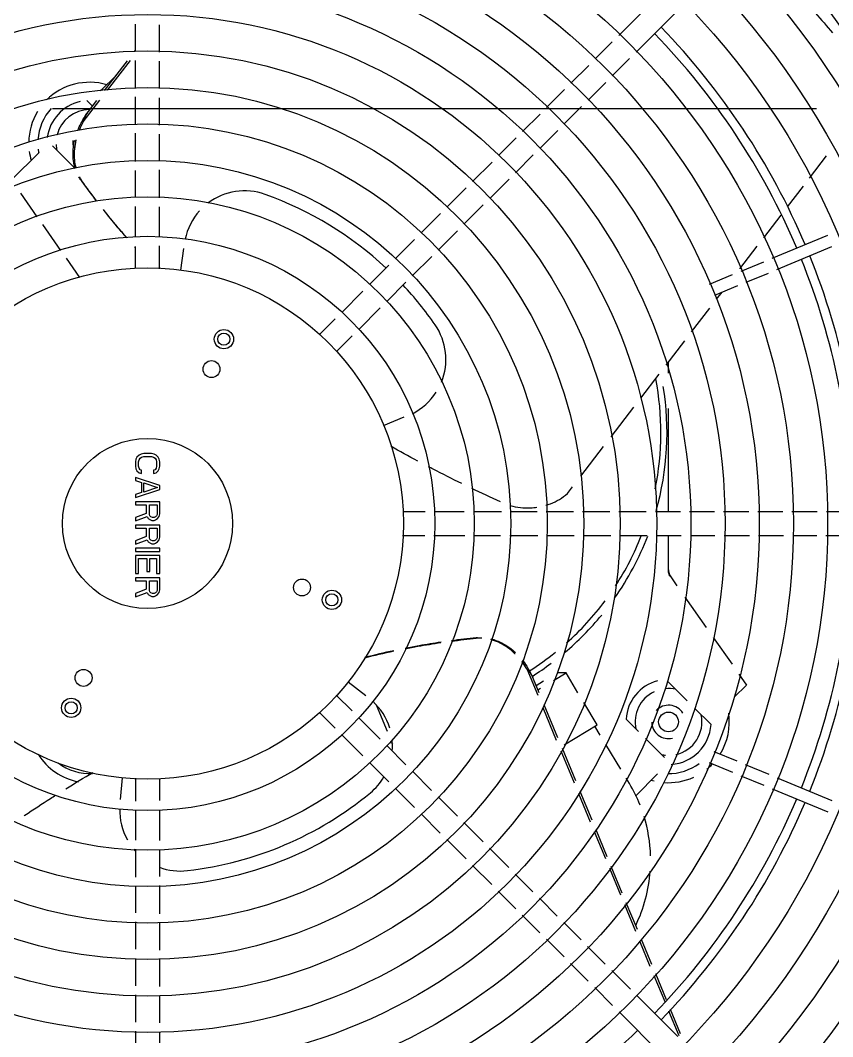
# Model space of a CAD drawing. Extents: x 17.6 to 65.2, y 116.5 to 153.5.
# Drawn here: x 22.1549 to 22.4207, y 149.4493 to 149.7819 of the extents above; entities that cross this region are included whole.
import ezdxf

# ---------------------------------------------------------------- set-up
doc = ezdxf.new("R2010")
doc.units = 0
doc.header["$MEASUREMENT"] = 0
doc.linetypes.add('HIDDEN', pattern=[0.375, 0.25, -0.125])
doc.layers.add('INST_-_AR_CONDICIONADO', color=1, linetype='CONTINUOUS')

msp = doc.modelspace()

# ---------------------------------------------------------------- linework, layer by layer
at = {"layer": 'INST_-_AR_CONDICIONADO', "color": 9, "linetype": 'CONTINUOUS'}
for p, q in [((22.35067872235656, 149.7770053523097), (22.36457914128589, 149.790905771239)), ((22.35635050800117, 149.7715240122243), (22.36996520304653, 149.7851387072687)), ((22.19256904383103, 149.7717725637994), (22.19256904383103, 149.7807074815201)), ((22.20045549466674, 149.7715031545531), (22.20045549466674, 149.7804380722732)), ((22.19228746745982, 149.7717821827372), (22.19256904383103, 149.7721491402086)), ((22.34296827156838, 149.7692949015219), (22.34857366296971, 149.7749002929232)), ((22.18243715562919, 149.7589450064287), (22.18991516724525, 149.7686905409055)), ((22.18340200113373, 149.7590441955542), (22.19088001275047, 149.7687897300306)), ((22.19256904383103, 149.7598593401719), (22.19256904383103, 149.7687942578924)), ((22.34854483443353, 149.7637183386568), (22.35424544861432, 149.7694189528374)), ((22.20045549466674, 149.7595899309253), (22.20045549466674, 149.7685248486458)), ((22.33505700646894, 149.7613836364231), (22.34085860087536, 149.7671852308291)), ((22.18112682298936, 149.7588103001492), (22.18631422682999, 149.7639977039904)), ((22.32705709742929, 149.7533837273826), (22.33294733577661, 149.75927396573)), ((22.34063356933477, 149.7558070735575), (22.34643516374096, 149.7616086679637)), ((22.1754402470953, 149.7486682356788), (22.1809093305955, 149.755795684062)), ((22.17849460194627, 149.7538069704347), (22.17663185510939, 149.7556697172714)), ((22.17718879308943, 149.7521052072015), (22.17994448509096, 149.7556964949365)), ((22.19256904383103, 149.7479461165442), (22.19256904383103, 149.756881034265)), ((22.20045549466674, 149.7476767072979), (22.20045549466674, 149.7566116250186)), ((22.33285015610288, 149.748023660326), (22.33852389864153, 149.7536974028646)), ((22.31923447627143, 149.7455611062247), (22.32494958077238, 149.7512762107258)), ((22.32481103913726, 149.7399845433597), (22.33073771053698, 149.7459112147594)), ((22.19256904383103, 149.7357634836705), (22.19256904383103, 149.7449678106375)), ((22.20045549466674, 149.7360328929168), (22.20045549466674, 149.7446984013909)), ((22.31132321117222, 149.7376498411259), (22.31712480557842, 149.7434514355318)), ((22.17279337071379, 149.7334889297856), (22.16537928416021, 149.7409030163384)), ((22.15200802273004, 149.7296914998902), (22.16091212096119, 149.7385955981209)), ((22.30288452840084, 149.7292111583535), (22.30921354047898, 149.7355401704327)), ((22.31689977403782, 149.7320732782602), (22.32270136844333, 149.7378748726665)), ((22.41312735170952, 149.730284240496), (22.41870778705122, 149.7375568054248)), ((22.19256904383103, 149.7239751474159), (22.19256904383103, 149.7327851777635)), ((22.20045549466674, 149.7238606656891), (22.20045549466674, 149.7330545870104)), ((22.30846109126576, 149.7236345954879), (22.31479010334458, 149.7299636075671)), ((22.29444584562741, 149.7207724755811), (22.30077485770691, 149.7271014876604)), ((22.40594809221118, 149.7209280473596), (22.4111262341459, 149.7276763333138)), ((22.16044062444432, 149.7176484965605), (22.15503392312637, 149.7253700662708)), ((22.19256904383103, 149.7109442677796), (22.19256904383103, 149.7209876982468)), ((22.20045549466674, 149.7111130619948), (22.20045549466674, 149.7208801870498)), ((22.30002240849301, 149.7151959127155), (22.30635142057183, 149.7215249247947)), ((22.28600716285534, 149.7123337928088), (22.29233617493416, 149.718662804888)), ((22.39810181208956, 149.7107025760228), (22.40385575084558, 149.718201255003)), ((22.16815381800886, 149.7066329145442), (22.16220373951835, 149.7151305072815)), ((22.29158372572026, 149.7067572299435), (22.29791273780044, 149.7130862420226)), ((22.27756329827359, 149.7038899282266), (22.2838974921621, 149.7102241221156)), ((22.40085465690588, 149.7040566207309), (22.41911664049, 149.711620982007)), ((22.19256904383103, 149.7007940829889), (22.19256904383103, 149.7079659618732)), ((22.20045549466674, 149.7006493720105), (22.20045549466674, 149.7081208048038)), ((22.20742025204974, 149.7001166915577), (22.20836693780636, 149.7073074837885)), ((22.39034873602775, 149.7005985705815), (22.39600947072351, 149.7079757836662)), ((22.40237698430808, 149.7003813972699), (22.42045055218652, 149.7078677142057)), ((22.174366261815, 149.697760625306), (22.16994289458505, 149.7040778483997)), ((22.28313986113851, 149.6983133653614), (22.28947405502724, 149.70464755925)), ((22.39070379186403, 149.6998519947609), (22.39810466515603, 149.7029175368518)), ((22.26910038936346, 149.695427019318), (22.27545854570955, 149.7017851756627)), ((22.39241453497122, 149.6962548156401), (22.39962699255823, 149.6992423133911)), ((22.27475790303508, 149.6899314072578), (22.28103510857538, 149.6962086127974)), ((22.38037777981974, 149.6955748205267), (22.38795018865214, 149.6987114149651)), ((22.26002369357495, 149.6863503235286), (22.26699287270769, 149.6933195026612)), ((22.38208852292716, 149.6919776414066), (22.38966093175866, 149.6951142358447)), ((22.38271439863517, 149.6906493083866), (22.38450017831512, 149.6929765817762)), ((22.26560025644055, 149.6807737606633), (22.27264545746918, 149.6878189616917)), ((22.37452561321122, 149.6799774754492), (22.38050526027466, 149.6877703032232)), ((22.25268752620347, 149.6790141561578), (22.2579189410116, 149.6842455709647)), ((22.25836641518337, 149.6735399194062), (22.26349550387719, 149.6786690080997)), ((22.3661458609328, 149.6690567696627), (22.37228952501634, 149.6770633485778)), ((22.36697099222935, 149.66645699529), (22.36697099222935, 149.6701321017041)), ((22.3578615920823, 149.6582605003013), (22.36393672257297, 149.6661777644999)), ((22.34818075602213, 149.6456441891168), (22.35557969142603, 149.6552866694669)), ((22.36697099222935, 149.6212055617552), (22.36697099222935, 149.654912768147)), ((22.28039924457441, 149.6520094592234), (22.27363278664431, 149.6492067005795)), ((22.33831550881762, 149.6327875486499), (22.34571444422083, 149.642430029)), ((22.19304207006523, 149.6389757676395), (22.19270351404445, 149.6383127620256)), ((22.19371918207973, 149.6396387731345), (22.19304207006523, 149.6389757676395)), ((22.19439629415312, 149.6399702758967), (22.19371918207973, 149.6396387731345)), ((22.19405773817554, 149.6386442648324), (22.19456557214214, 149.6389757676395)), ((22.19524268409684, 149.6401360272853), (22.19439629415312, 149.6399702758967)), ((22.19456557214214, 149.6389757676395), (22.19524268409684, 149.6391415189835)), ((22.19778185416469, 149.6401360272853), (22.19524268409684, 149.6401360272853)), ((22.19524268409684, 149.6391415189835), (22.19778185416469, 149.6391415189835)), ((22.19862824458225, 149.6399702758967), (22.19778185416469, 149.6401360272853)), ((22.19778185416469, 149.6391415189835), (22.19845896611916, 149.6389757676395)), ((22.19845896611916, 149.6389757676395), (22.19896680055915, 149.6386442648324)), ((22.19930535653673, 149.6396387731345), (22.19862824458225, 149.6399702758967)), ((22.1999824684912, 149.6389757676395), (22.19930535653673, 149.6396387731345)), ((22.20032102446878, 149.6383127620256), (22.1999824684912, 149.6389757676395)), ((22.19270351404445, 149.6383127620256), (22.19253423604111, 149.6374840050675)), ((22.19253423604111, 149.6374840050675), (22.19253423604111, 149.6359922428513)), ((22.19253423604111, 149.6359922428513), (22.19270351404445, 149.635163485775)), ((22.1935499040914, 149.6374840050675), (22.19371918207973, 149.6381470106813)), ((22.1935499040914, 149.6359922428513), (22.1935499040914, 149.6374840050675)), ((22.19371918207973, 149.6353292370008), (22.1935499040914, 149.6359922428513)), ((22.19371918207973, 149.6381470106813), (22.19405773817554, 149.6386442648324)), ((22.19896680055915, 149.6386442648324), (22.19930535653673, 149.6381470106813)), ((22.19930535653673, 149.6381470106813), (22.19947463452529, 149.6374840050675)), ((22.19947463452529, 149.6359922428513), (22.19930535653673, 149.6353292370008)), ((22.19947463452529, 149.6374840050675), (22.19947463452529, 149.6359922428513)), ((22.20049030245734, 149.6374840050675), (22.20032102446878, 149.6383127620256)), ((22.20032102446878, 149.635163485775), (22.20049030245734, 149.6359922428513)), ((22.20049030245734, 149.6359922428513), (22.20049030245734, 149.6374840050675)), ((22.19253423604111, 149.6323457120944), (22.19253423604111, 149.6313512042667)), ((22.20049030245734, 149.6296936901137), (22.19253423604111, 149.6323457120944)), ((22.19270351404445, 149.635163485775), (22.19304207006523, 149.6345004803981)), ((22.19304207006523, 149.6345004803981), (22.19371918207973, 149.6338374745473)), ((22.19405773817554, 149.6348319828494), (22.19371918207973, 149.6353292370008)), ((22.19371918207973, 149.6338374745473), (22.19456557214214, 149.6336717233215)), ((22.19456557214214, 149.634666231624), (22.19405773817554, 149.6348319828494)), ((22.19456557214214, 149.6336717233215), (22.19456557214214, 149.634666231624)), ((22.19896680055915, 149.6348319828494), (22.19845896611916, 149.634666231624)), ((22.19845896611916, 149.634666231624), (22.19845896611916, 149.6336717233215)), ((22.19845896611916, 149.6336717233215), (22.19930535653673, 149.6338374745473)), ((22.19930535653673, 149.6353292370008), (22.19896680055915, 149.6348319828494)), ((22.19930535653673, 149.6338374745473), (22.1999824684912, 149.6345004803981)), ((22.1999824684912, 149.6345004803981), (22.20032102446878, 149.635163485775)), ((22.19253423604111, 149.6313512042667), (22.19456557214214, 149.6306881984155)), ((22.19456557214214, 149.6306881984155), (22.19456557214214, 149.6273731710582)), ((22.19524268409684, 149.6275389218094), (22.19524268409684, 149.6305224467157)), ((22.19524268409684, 149.6305224467157), (22.19981319050287, 149.6290306842628)), ((22.19981319050287, 149.6290306842628), (22.19524268409684, 149.6275389218094)), ((22.20049030245734, 149.62836767936), (22.20049030245734, 149.6296936901137)), ((22.33392156199572, 149.6270612456655), (22.33558736119214, 149.6292321574437)), ((22.19253423604111, 149.6257156569046), (22.20049030245734, 149.62836767936)), ((22.19456557214214, 149.6273731710582), (22.19253423604111, 149.6267101652074)), ((22.19253423604111, 149.6267101652074), (22.19253423604111, 149.6257156569046)), ((22.19253423604111, 149.6243896461519), (22.19253423604111, 149.6233951369014)), ((22.20049030245734, 149.6243896461519), (22.19253423604111, 149.6243896461519)), ((22.19253423604111, 149.6233951369014), (22.19608907427725, 149.6233951369014)), ((22.19608907427725, 149.6233951369014), (22.19608907427725, 149.6205773646429)), ((22.19710474220953, 149.6202458612433), (22.19710474220953, 149.6233951369014)), ((22.19710474220953, 149.6233951369014), (22.1996439125143, 149.6233951369014)), ((22.1996439125143, 149.6233951369014), (22.1996439125143, 149.6202458612433)), ((22.20049030245734, 149.6204116119951), (22.20049030245734, 149.6243896461519)), ((22.19608907427725, 149.6205773646429), (22.19253423604111, 149.6192513529415)), ((22.19253423604111, 149.618091093888), (22.19642763025438, 149.6195828563408)), ((22.19253423604111, 149.6192513529415), (22.19253423604111, 149.618091093888)), ((22.19642763025438, 149.6195828563408), (22.19676618623241, 149.6189198495419)), ((22.19727402019855, 149.6197486070925), (22.19710474220953, 149.6202458612433)), ((22.19761257617613, 149.6194171036927), (22.19727402019855, 149.6197486070925)), ((22.19812041014158, 149.6192513529415), (22.19761257617613, 149.6194171036927)), ((22.19862824458225, 149.6192513529415), (22.19812041014158, 149.6192513529415)), ((22.19913607854839, 149.6194171036927), (22.19862824458225, 149.6192513529415)), ((22.19947463452529, 149.6197486070925), (22.19913607854839, 149.6194171036927)), ((22.1996439125143, 149.6202458612433), (22.19947463452529, 149.6197486070925)), ((22.19981319050287, 149.6189198495419), (22.20032102446878, 149.6195828563408)), ((22.20032102446878, 149.6195828563408), (22.20049030245734, 149.6204116119951)), ((22.28004401590117, 149.6212055617552), (22.28737073771633, 149.6212055617552)), ((22.29036299490637, 149.6212055617552), (22.30014389302293, 149.6212055617552)), ((22.3031208965571, 149.6212055617552), (22.31230451992217, 149.6212055617552)), ((22.31528282582933, 149.6212055617552), (22.3239483343031, 149.6212055617552)), ((22.32692664020935, 149.6212055617552), (22.33586155793061, 149.6212055617552)), ((22.33883986383755, 149.6212055617552), (22.34777478155722, 149.6212055617552)), ((22.35075308746507, 149.6212055617552), (22.35968800518542, 149.6212055617552)), ((22.36266631109235, 149.6212055617552), (22.37085665233546, 149.6212055617552)), ((22.37383495824263, 149.6212055617552), (22.38201149021818, 149.6212055617552)), ((22.38498849375189, 149.6212055617552), (22.39319394663714, 149.6212055617552)), ((22.3961722525443, 149.6212055617552), (22.40436259378809, 149.6212055617552)), ((22.40734089969435, 149.6212055617552), (22.41563744532657, 149.6212055617552)), ((22.41861444886096, 149.6212055617552), (22.43815668972768, 149.6212055617552)), ((22.19253423604111, 149.6167650821859), (22.19253423604111, 149.6157705738841)), ((22.20049030245734, 149.6167650821859), (22.19253423604111, 149.6167650821859)), ((22.19253423604111, 149.6157705738841), (22.19608907427725, 149.6157705738841)), ((22.19608907427725, 149.6157705738841), (22.19608907427725, 149.6129527997293)), ((22.19676618623241, 149.6189198495419), (22.19744329818711, 149.6184225953906)), ((22.19710474220953, 149.612621298226), (22.19710474220953, 149.6157705738841)), ((22.19710474220953, 149.6157705738841), (22.1996439125143, 149.6157705738841)), ((22.19744329818711, 149.6184225953906), (22.19795113215302, 149.6182568446394)), ((22.19795113215302, 149.6182568446394), (22.19862824458225, 149.6182568446394)), ((22.19862824458225, 149.6182568446394), (22.19913607854839, 149.6184225953906)), ((22.19913607854839, 149.6184225953906), (22.19981319050287, 149.6189198495419)), ((22.1996439125143, 149.6157705738841), (22.1996439125143, 149.612621298226)), ((22.20049030245734, 149.6127870489774), (22.20049030245734, 149.6167650821859)), ((22.19608907427725, 149.6129527997293), (22.19253423604111, 149.6116267899242)), ((22.19727402019855, 149.612124044075), (22.19710474220953, 149.612621298226)), ((22.1996439125143, 149.612621298226), (22.19947463452529, 149.612124044075)), ((22.20032102446878, 149.6119582914272), (22.20049030245734, 149.6127870489774)), ((22.27989930492201, 149.6133191109194), (22.28721589478521, 149.6133191109194)), ((22.29019420069214, 149.6133191109194), (22.30027855836981, 149.6133191109194)), ((22.30325556190398, 149.6133191109194), (22.31203511067558, 149.6133191109194)), ((22.31501341658274, 149.6133191109194), (22.32421774354968, 149.6133191109194)), ((22.32719604945616, 149.6133191109194), (22.33613096717652, 149.6133191109194)), ((22.33910927308345, 149.6133191109194), (22.34804419080403, 149.6133191109194)), ((22.35102249671097, 149.6133191109194), (22.359957414432, 149.6133191109194)), ((22.36293572033894, 149.6133191109194), (22.37112606158273, 149.6133191109194)), ((22.36697099222935, 149.6018396296655), (22.36697099222935, 149.6133191109194)), ((22.37410436748989, 149.6133191109194), (22.38214615556505, 149.6133191109194)), ((22.38512315909877, 149.6133191109194), (22.39346335588395, 149.6133191109194)), ((22.39644166179089, 149.6133191109194), (22.40463200303468, 149.6133191109194)), ((22.40761030894184, 149.6133191109194), (22.41550277997969, 149.6133191109194)), ((22.41847978351409, 149.6133191109194), (22.43815668972768, 149.6133191109194)), ((22.19253423604111, 149.6104665289737), (22.19642763025438, 149.6119582914272)), ((22.19253423604111, 149.6116267899242), (22.19253423604111, 149.6104665289737)), ((22.19253423604111, 149.6091405191686), (22.19253423604111, 149.6081460089698)), ((22.20049030245734, 149.6091405191686), (22.19253423604111, 149.6091405191686)), ((22.19642763025438, 149.6119582914272), (22.19676618623241, 149.6112952865243)), ((22.19676618623241, 149.6112952865243), (22.19744329818711, 149.6107980323736)), ((22.19761257617613, 149.6117925406757), (22.19727402019855, 149.612124044075)), ((22.19744329818711, 149.6107980323736), (22.19795113215302, 149.6106322816221)), ((22.19812041014158, 149.6116267899242), (22.19761257617613, 149.6117925406757)), ((22.19795113215302, 149.6106322816221), (22.19862824458225, 149.6106322816221)), ((22.19862824458225, 149.6116267899242), (22.19812041014158, 149.6116267899242)), ((22.19913607854839, 149.6117925406757), (22.19862824458225, 149.6116267899242)), ((22.19862824458225, 149.6106322816221), (22.19913607854839, 149.6107980323736)), ((22.19947463452529, 149.612124044075), (22.19913607854839, 149.6117925406757)), ((22.19913607854839, 149.6107980323736), (22.19981319050287, 149.6112952865243)), ((22.19981319050287, 149.6112952865243), (22.20032102446878, 149.6119582914272)), ((22.20049030245734, 149.6081460089698), (22.20049030245734, 149.6091405191686)), ((22.19253423604111, 149.6081460089698), (22.20049030245734, 149.6081460089698)), ((22.19253423604111, 149.6068199991648), (22.19253423604111, 149.6008529493524)), ((22.20049030245734, 149.6068199991648), (22.19253423604111, 149.6068199991648)), ((22.1935499040914, 149.6008529493524), (22.1935499040914, 149.6058254908633)), ((22.1935499040914, 149.6058254908633), (22.19625835226582, 149.6058254908633)), ((22.19625835226582, 149.6058254908633), (22.19625835226582, 149.6015159561519)), ((22.19727402019855, 149.6015159561519), (22.19727402019855, 149.6058254908633)), ((22.19727402019855, 149.6058254908633), (22.19947463452529, 149.6058254908633)), ((22.19947463452529, 149.6058254908633), (22.19947463452529, 149.6008529493524)), ((22.20049030245734, 149.6008529493524), (22.20049030245734, 149.6068199991648)), ((22.19253423604111, 149.6008529493524), (22.1935499040914, 149.6008529493524)), ((22.19253423604111, 149.5995269395478), (22.19253423604111, 149.5985324312453)), ((22.20049030245734, 149.5995269395478), (22.19253423604111, 149.5995269395478)), ((22.19625835226582, 149.6015159561519), (22.19727402019855, 149.6015159561519)), ((22.19947463452529, 149.6008529493524), (22.20049030245734, 149.6008529493524)), ((22.20049030245734, 149.5955489063396), (22.20049030245734, 149.5995269395478)), ((22.36769058673728, 149.5998073571336), (22.36971676400064, 149.5969136761147)), ((22.19253423604111, 149.5985324312453), (22.19608907427725, 149.5985324312453)), ((22.19608907427725, 149.5957146551937), (22.19253423604111, 149.594388645389)), ((22.19608907427725, 149.5985324312453), (22.19608907427725, 149.5957146551937)), ((22.19710474220953, 149.5953831536904), (22.19710474220953, 149.5985324312453)), ((22.19710474220953, 149.5985324312453), (22.1996439125143, 149.5985324312453)), ((22.1996439125143, 149.5985324312453), (22.1996439125143, 149.5953831536904)), ((22.19253423604111, 149.5932283844384), (22.19642763025438, 149.5947201468913)), ((22.19253423604111, 149.594388645389), (22.19253423604111, 149.5932283844384)), ((22.19642763025438, 149.5947201468913), (22.19676618623241, 149.5940571438861)), ((22.19676618623241, 149.5940571438861), (22.19744329818711, 149.593559889735)), ((22.19727402019855, 149.5948858995398), (22.19710474220953, 149.5953831536904)), ((22.19761257617613, 149.5945543980372), (22.19727402019855, 149.5948858995398)), ((22.19744329818711, 149.593559889735), (22.19795113215302, 149.5933941370866)), ((22.19812041014158, 149.594388645389), (22.19761257617613, 149.5945543980372)), ((22.19795113215302, 149.5933941370866), (22.19862824458225, 149.5933941370866)), ((22.19862824458225, 149.594388645389), (22.19812041014158, 149.594388645389)), ((22.19913607854839, 149.5945543980372), (22.19862824458225, 149.594388645389)), ((22.19862824458225, 149.5933941370866), (22.19913607854839, 149.593559889735)), ((22.19947463452529, 149.5948858995398), (22.19913607854839, 149.5945543980372)), ((22.19913607854839, 149.593559889735), (22.19981319050287, 149.5940571438861)), ((22.1996439125143, 149.5953831536904), (22.19947463452529, 149.5948858995398)), ((22.19981319050287, 149.5940571438861), (22.20032102446878, 149.5947201468913)), ((22.20032102446878, 149.5947201468913), (22.20049030245734, 149.5955489063396)), ((22.3723259461173, 149.5931873778751), (22.37929797361214, 149.5832302907049)), ((22.38160871830216, 149.5799302052826), (22.38773920104806, 149.5711749685687)), ((22.32060374442715, 149.5697066522207), (22.32419254099266, 149.5610425308784)), ((22.32270437565255, 149.5664732182899), (22.32456383872993, 149.56198407731)), ((22.32928592901332, 149.565844709422), (22.33342824822437, 149.5683336659071)), ((22.33342824822437, 149.5683336659071), (22.33053469229883, 149.568428200129)), ((22.33731530702055, 149.5618645137066), (22.33342824822437, 149.5683336659071)), ((22.36651272595456, 149.5657888464261), (22.37310302742996, 149.5591985449497)), ((22.39001190907349, 149.567929205131), (22.39248013017816, 149.5644042200803)), ((22.26218655744348, 149.5654873937256), (22.26789419812546, 149.5609877215264)), ((22.32361644179188, 149.5642712958466), (22.3260400781334, 149.5657275634789)), ((22.32422443944431, 149.5628034596666), (22.32509269266363, 149.5633251588331)), ((22.39248013017816, 149.5644042200803), (22.38849553552079, 149.5604196254223)), ((22.25826408906975, 149.5610870793824), (22.2634547831464, 149.5558963853057)), ((22.27134066796718, 149.5579574330816), (22.27494293212355, 149.5492607980999)), ((22.32583167274394, 149.5570853167764), (22.33025671070452, 149.546402330117)), ((22.32620297048054, 149.5580268632076), (22.33069507572252, 149.5471819618086)), ((22.34362122008899, 149.55136971197), (22.33924710779677, 149.558649457311)), ((22.37551197211216, 149.5567896002676), (22.38086593374003, 149.55143563864)), ((22.25278985231846, 149.5554081904024), (22.2578782202808, 149.5503198224404)), ((22.26556445383896, 149.5537867146125), (22.27267439737732, 149.5466767710742)), ((22.35710818556088, 149.5491741149379), (22.35307605071914, 149.5532062497797)), ((22.33281304772656, 149.5448755068334), (22.34362122008899, 149.55136971197)), ((22.34464253946105, 149.5479900321415), (22.34287957989106, 149.5509240895821)), ((22.25998789097405, 149.5482101517472), (22.26700261173202, 149.5411954309887)), ((22.27624972980236, 149.5461059094193), (22.27660444585278, 149.5452495491192)), ((22.35940291585909, 149.5468793846393), (22.36561293606103, 149.5406693644372)), ((22.27477945676462, 149.5445717116874), (22.28103537225518, 149.5383157961967)), ((22.33170523976325, 149.5429052716176), (22.33605082693991, 149.5324140961187)), ((22.33214360478102, 149.5436849033088), (22.33648919195791, 149.5331937278102)), ((22.35134361903344, 149.5368375629001), (22.34649245546181, 149.5449112548983)), ((22.38174756058963, 149.5426882624919), (22.38931114033237, 149.5395553251827)), ((22.26910767111887, 149.539090371602), (22.27545880939003, 149.5327392333307)), ((22.28314504294819, 149.5362061255035), (22.28945411883016, 149.5298970496216)), ((22.38028798958491, 149.5389870444805), (22.38785156932765, 149.535854107171)), ((22.39206153296588, 149.5384160752525), (22.39980780367084, 149.5352074648684)), ((22.1876639481806, 149.5269081269929), (22.18836095636554, 149.5340255928889)), ((22.19256904383103, 149.5338753006642), (22.19256904383103, 149.5264038678709)), ((22.20045549466674, 149.5337305896851), (22.20045549466674, 149.5265587108014)), ((22.35414819200166, 149.5321699696516), (22.35310767851358, 149.5339016749011)), ((22.35611738363529, 149.5280414735373), (22.36339803828575, 149.5353221281875)), ((22.39060196196117, 149.5347148572401), (22.39815992686742, 149.5315842456721)), ((22.40255939954038, 149.5340677165411), (22.42045055218652, 149.5266569584686)), ((22.27756848008259, 149.5306295626382), (22.28387755596525, 149.524320486756)), ((22.33793772101664, 149.5296966693103), (22.3418296511167, 149.5203007188797)), ((22.40091152273628, 149.5304444973453), (22.41911664049, 149.5229036906669)), ((22.29155887139352, 149.527792297058), (22.29787312908518, 149.5214780393667)), ((22.33749935599865, 149.528917037619), (22.34133729050238, 149.51965144409)), ((22.19256904383103, 149.5234116106797), (22.19256904383103, 149.5136444856248)), ((22.20045549466674, 149.5235804048943), (22.20045549466674, 149.5135369744278)), ((22.28598230852838, 149.522215734192), (22.29229656621958, 149.5159014765007)), ((22.29997788164899, 149.5193732868027), (22.30629213934019, 149.5130590291114)), ((22.34265694884327, 149.5164655070252), (22.34632188463108, 149.5076175693398)), ((22.34314930945804, 149.5171147818143), (22.34682035297367, 149.50825209877)), ((22.29440131878339, 149.5137967239375), (22.30071557647504, 149.507482466246)), ((22.19256904383103, 149.5106640069853), (22.19256904383103, 149.5014700856642)), ((22.20045549466674, 149.510549525258), (22.20045549466674, 149.5017394949105)), ((22.30839689190468, 149.5109542765475), (22.31471114959565, 149.5046400188561)), ((22.30282032903908, 149.5053777136821), (22.30913458673005, 149.4990634559908)), ((22.34762868231057, 149.5044626806598), (22.35123472806178, 149.4957569161013)), ((22.34812715065316, 149.5050972100895), (22.3517270886761, 149.496406190891)), ((22.31681590215901, 149.5025352662928), (22.32260397170982, 149.4967471967423)), ((22.19256904383103, 149.4984917797575), (22.19256904383103, 149.489826271283)), ((22.20045549466674, 149.4987611890038), (22.20045549466674, 149.4895568620368)), ((22.31123933929386, 149.4969587034269), (22.31702740884354, 149.4911706338767)), ((22.32470872427295, 149.4946424441781), (22.3305635305134, 149.488787637938)), ((22.35304674701744, 149.4932202538255), (22.35667580745614, 149.4844589268967)), ((22.35255438640313, 149.4925709790365), (22.35618344684114, 149.4838096521071)), ((22.19256904383103, 149.4868479653767), (22.19256904383103, 149.477913047656)), ((22.20045549466674, 149.4865785561297), (22.20045549466674, 149.4776436384096)), ((22.31913216140735, 149.4890658813128), (22.32489174486834, 149.4833062978525)), ((22.33266858990093, 149.4866825785511), (22.33838961593794, 149.4809615525141)), ((22.32699680425519, 149.4812012384657), (22.33281305307234, 149.4753849896484)), ((22.35750310518181, 149.4806237150422), (22.36089438255583, 149.4724364472131)), ((22.35799546579749, 149.4812729898312), (22.36140472453501, 149.4730423111488)), ((22.3404943685013, 149.4788567999499), (22.34628243805211, 149.4730687303996)), ((22.19256904383103, 149.4749347417493), (22.19256904383103, 149.4659998240286)), ((22.20045549466674, 149.4746653325023), (22.20045549466674, 149.4657304147819)), ((22.33491780563638, 149.4732802370846), (22.34070587518652, 149.4674921675343)), ((22.34838719061547, 149.4709639778358), (22.35450272315545, 149.4648484452959)), ((22.36217730050059, 149.4693392093123), (22.3657053248475, 149.460821805085)), ((22.36268764247954, 149.469945073248), (22.36621566682645, 149.46142766902)), ((22.19256904383103, 149.4630215181215), (22.19256904383103, 149.4540866004014)), ((22.20045549466674, 149.4627521088753), (22.20045549466674, 149.4538171911545)), ((22.34281062775032, 149.4653874149704), (22.34865914316281, 149.4595388995581)), ((22.35661516872135, 149.4627359997295), (22.36996520304653, 149.4493859654055)), ((22.35076665981994, 149.4574313829013), (22.36457914128589, 149.4436189014352)), ((22.36698824279226, 149.4577245671839), (22.37029564774677, 149.4497397852863)), ((22.36749858477121, 149.4583304311193), (22.3708230404922, 149.4503044850304)), ((22.19256904383103, 149.4511082944941), (22.19256904383103, 149.4429179532505)), ((22.20045549466674, 149.4508388852477), (22.20045549466674, 149.4426485440036))]:
    msp.add_line(p, q, dxfattribs=at)
at = {"layer": 'INST_-_AR_CONDICIONADO', "color": 5, "linetype": 'HIDDEN'}
msp.add_line((21.79041162535162, 149.7530713767441), (33.61718628525286, 149.7530662983001), dxfattribs=at)
at = {"layer": 'INST_-_AR_CONDICIONADO', "color": 9, "linetype": 'CONTINUOUS'}
for centre, radius in [((22.19651226924945, 149.617262336337), 0.3386300768662343), ((22.19651226924945, 149.617262336337), 0.3266959772409925), ((22.19651226924945, 149.617262336337), 0.3147618776157508), ((22.19651226924945, 149.617262336337), 0.302827777990509), ((22.19651226924945, 149.617262336337), 0.2908936783652672), ((22.19651226924945, 149.617262336337), 0.2789595787400256), ((22.19651226924945, 149.617262336337), 0.2675227332658355), ((22.19651226924945, 149.617262336337), 0.2560858877916455), ((22.19651226924945, 149.617262336337), 0.2448976693929815), ((22.19651226924945, 149.617262336337), 0.2225212325956532), ((22.19651226924945, 149.617262336337), 0.2113330141969891), ((22.19651226924945, 149.617262336337), 0.2001447957983249), ((22.19651226924945, 149.617262336337), 0.1889565773996608), ((22.19651226924945, 149.617262336337), 0.1777683590009967), ((22.19651226924945, 149.617262336337), 0.1665801406023325), ((22.19651226924945, 149.617262336337), 0.1546460409770908), ((22.19651226924945, 149.617262336337), 0.1427119413518491), ((22.19651226924945, 149.617262336337), 0.1307778417266073), ((22.19651226924945, 149.617262336337), 0.1188437421013656), ((22.19651226924945, 149.617262336337), 0.1069096424761239), ((22.19651226924945, 149.617262336337), 0.09398103454877868), ((22.19651226924945, 149.617262336337), 0.08368787362200768), ((22.22149746773896, 149.6775819413895), 0.003157563859178542), ((22.22149746773896, 149.6775819413895), 0.001989016604206956), ((22.21744427103037, 149.6677966589245), 0.002764733079847668), ((22.19651226924945, 149.617262336337), 0.02784623245889738), ((22.24704659183651, 149.5963303345555), 0.002764733079847668), ((22.25683187430143, 149.5922771378476), 0.003157563859178542), ((22.25683187430143, 149.5922771378476), 0.001989016604206956), ((22.17558026746808, 149.5667280137501), 0.002764733079847668), ((22.1715270707595, 149.556942731285), 0.003157563859178542), ((22.1715270707595, 149.556942731285), 0.001989016604206956), ((22.36697099222935, 149.5523209442101), 0.003232151981836303)]:
    msp.add_circle(centre, radius, dxfattribs=at)
for centre, radius, start, end in [((22.19651226924945, 149.617262336337), 0.2841807473260688, 22.89900804560331, 44.20583880306542), ((22.19651226924945, 149.617262336337), 0.2337094509943173, 22.98800293019752, 44.0338196663099), ((22.19651226924945, 149.617262336337), 0.2307259260880068, 22.99431331290413, 44.01897801070798), ((22.17751716067907, 149.7417747757606), 0.01989016604206956, 73.50901816923296, 134.865392945085), ((22.17751716067907, 149.7417747757606), 0.01989016604206956, 148.8866765230899, 179.0791287738793), ((22.17751716067907, 149.7417747757606), 0.01690664113575913, 137.8900535521195, 176.4115454538994), ((22.17751716067907, 149.7417747757606), 0.01392311622944869, 102.7947795213851, 172.3667998481825), ((22.17751716067907, 149.7417747757606), 0.01093959132313826, 89.9246752444985, 166.0922661686963), ((22.17751716067907, 149.7417747757606), 0.005469795661569129, 171.5452422892012, 195.2667595909998), ((22.17751716067907, 149.7417747757606), 0.01989016604206956, 187.8594037611751, 196.4909818308044), ((22.17751716067907, 149.7417747757606), 0.01690664113575913, 186.7486096179822, 190.8386052117034), ((22.17751716067907, 149.7417747757606), 0.01093959132313826, 182.7342663532086, 192.2362422410968), ((22.22828778343721, 149.7062368480451), 0.01989016604206956, 70.34680418951484, 127.1240198020049), ((22.19651226924945, 149.617262336337), 0.1143684547419, 46.97725750621384, 70.34680281939522), ((22.22828778343721, 149.7062368480451), 0.01989016604206956, 137.8430956317887, 168.2729606952929), ((22.19651226924945, 149.617262336337), 0.2307259260880068, 0.9777409447823975, 22.00568668709693), ((22.19651226924945, 149.617262336337), 0.2337094509943173, 0.9661803337080763, 22.01199706979098), ((22.19651226924945, 149.617262336337), 0.1143684547419, 34.65319746898261, 43.01987235498186), ((22.27423093974942, 149.6709834242946), 0.01989016604206956, 338.0784893087023, 34.65319746898261), ((22.2722440764541, 149.6470478599856), 0.09224064502009757, 348.4626921360288, 10.96604070909549), ((22.27423093974942, 149.6709834242946), 0.01989016604206956, 296.6382062126809, 327.1413314223998), ((22.2722440764541, 149.6470478599856), 0.09422966162430452, 344.2440052283877, 9.205828713298796), ((22.2722440764541, 149.6470478599856), 0.09422966162430452, 324.9034026576977, 338.9188451911117), ((22.2722440764541, 149.6470478599856), 0.09224064502009757, 327.0370461507875, 338.4888171743975), ((22.19651226924945, 149.617262336337), 0.2307259260880068, 337.9914916679039, 359.0180743318757), ((22.19651226924945, 149.617262336337), 0.2337094509943173, 337.9860043776828, 359.0309666482869), ((22.2722440764541, 149.6470478599856), 0.09224064502009757, 311.7192890087805, 323.2897968374679), ((22.2722440764541, 149.6470478599856), 0.09422966162430452, 310.1166670600045, 320.6372286565987), ((22.2722440764541, 149.6470478599856), 0.09224064502009757, 302.2426702089932, 308.7399196263697), ((22.2722440764541, 149.6470478599856), 0.09422966162430452, 302.0912618774, 306.7387500381914), ((22.36697099222935, 149.5523209442101), 0.01392311622944869, 105.1420801743307, 176.3543710535074), ((22.36697099222935, 149.5523209442101), 0.01093959132313826, 77.76375775892562, 96.00773045519507), ((22.36697099222935, 149.5523209442101), 0.01093959132313826, 115.676087288288, 192.2362422410968), ((22.2567299031554, 149.5444613500639), 0.01989016604206956, 17.01947341358891, 47.38463543900475), ((22.36697099222935, 149.5523209442101), 0.005469795661569129, 31.23814251589353, 137.3669946970292), ((22.36697099222935, 149.5523209442101), 0.01093959132313826, 282.3547032172752, 12.23624224109687), ((22.36697099222935, 149.5523209442101), 0.01989016604206956, 328.0494391392193, 8.14127961570106), ((22.36697099222935, 149.5523209442101), 0.005469795661569129, 180.9439614736139, 283.733372627953), ((22.36697099222935, 149.5523209442101), 0.01392311622944869, 273.6456289465236, 356.3543710535074), ((22.2567299031554, 149.5444613500639), 0.01989016604206956, 355.3844864946055, 5.693012767721551), ((22.17751716067907, 149.5523209442101), 0.01989016604206956, 212.1984765074152, 259.5103174577033), ((22.36697099222935, 149.5523209442101), 0.01093959132313826, 257.7637577589256, 264.9135129420995), ((22.17751716067907, 149.5523209442101), 0.01690664113575913, 232.4886463813374, 273.4606893650896), ((22.36697099222935, 149.5523209442101), 0.01690664113575913, 269.0394005359736, 306.576744230818), ((22.36697099222935, 149.5523209442101), 0.01989016604206956, 309.2087255423316, 316.0803489237178), ((22.2567299031554, 149.5444613500639), 0.01989016604206956, 309.5959924602831, 329.4728800276985), ((22.36697099222935, 149.5523209442101), 0.01989016604206956, 253.5090181692397, 256.190542510211), ((22.36697099222935, 149.5523209442101), 0.01989016604206956, 265.3439615682834, 294.5873576447728), ((22.31229240615714, 149.5070204762587), 0.04883035763328077, 21.75491709549302, 31.00000000001372), ((22.19651226924945, 149.617262336337), 0.1143684547419, 276.5600986088341, 309.5959911593121), ((22.19651226924945, 149.617262336337), 0.2307259260880068, 315.9782608696, 337.0034413891993), ((22.19651226924945, 149.617262336337), 0.2337094509943173, 315.9667373683235, 337.0094291958026), ((22.20730597140953, 149.5234026376946), 0.01989016604206956, 178.5148474105215, 208.9994189331178), ((22.31229240615714, 149.5070204762587), 0.04883035763328077, 1.748609662280346, 17.09760792729876), ((22.20730597140953, 149.5234026376946), 0.01989016604206956, 219.806956207888, 221.9238630298241), ((22.19651226924945, 149.617262336337), 0.2841807473260688, 315.7941611969355, 337.1009919543952), ((22.20730597140953, 149.5234026376946), 0.01989016604206956, 249.7505437570166, 276.560101040913), ((22.31229240615714, 149.5070204762587), 0.04883035763328077, 334.1483674999001, 355.8693609324122), ((22.19651226924945, 149.617262336337), 0.2307259260880068, 293.0005061603297, 314.023733189678)]:
    msp.add_arc(centre, radius, start, end, dxfattribs=at)
for points, start_tangent, end_tangent in [([(22.39272268794154, 149.8078962802868), (22.40934170311895, 149.790658129492), (22.4206183215437, 149.7778417939511)], (0.714056470489839, -0.700088106563448), (0.6470288033620574, -0.7624655583171374)), ([(22.17506096368031, 149.7488583657895), (22.17532975792317, 149.7493324773453), (22.17718879309261, 149.7521052072055)], (0.4839143035013347, 0.8751153906010443), (0.6087614290013554, 0.7933533402968866)), ([(22.1754402470953, 149.7486682356788), (22.17590577080357, 149.7499291201933), (22.17649309907044, 149.7510756033736), (22.17718879308943, 149.7521052072015)], (0.2910740177701869, 0.9567005363117139), (0.6087614289963322, 0.7933533403007411)), ([(22.17371301268933, 149.7460122787591), (22.17387206211986, 149.7464025117551), (22.17506096368031, 149.7488583657895)], (0.369341765956919, 0.9292936349291459), (0.4839143034902079, 0.8751153906071972)), ([(22.1754402470953, 149.7486682356788), (22.1742072048991, 149.7461311302881)], (-0.4867492941792075, -0.873541713151721), (-0.3852129537599472, -0.9228277088685283)), ([(22.17283994724509, 149.7334888189499), (22.17254912752416, 149.7345842686155), (22.17217199744725, 149.7374142114643), (22.17227485843834, 149.7403768279748), (22.17267470733889, 149.7426992742306)], (-0.2932908018368524, 0.9560232766820566), (0.2245755945217334, 0.9744566703272189)), ([(22.17309634244263, 149.7427851846549), (22.17258700703489, 149.7398750805881), (22.17251821484858, 149.7369797290034), (22.17291034295833, 149.7342164283405), (22.17308619775683, 149.7335342723462)], (-0.2406755282497933, -0.9706056305738613), (0.2723919605370476, -0.9621863747916947)), ([(22.17471729219157, 149.729634725847), (22.17406015891122, 149.7306632781814)], (-0.5779987062545578, 0.8160376802379026), (-0.4981733187239584, 0.8670774731888482)), ([(22.17423292618803, 149.7306961701659), (22.17483256199596, 149.7296972512644)], (0.476095424316787, -0.8793936245758316), (0.5527253195545963, -0.8333634987946554)), ([(22.17471729219157, 149.729634725847), (22.17495236716597, 149.7293034903419)], (0.5779987062153076, -0.8160376802657037), (0.5795093495148447, -0.8149655905772231)), ([(22.17483256199596, 149.7296972512644), (22.1750508009922, 149.7293788155439)], (0.5527253194850104, -0.8333634988408081), (0.5778526348760874, -0.8161411228254359)), ([(22.17495236716597, 149.7293034903419), (22.17979705750774, 149.7227476103521)], (0.5795093495761597, -0.8149655905336226), (0.6087007781637558, -0.7933998756382802)), ([(22.17991231550279, 149.7227746593921), (22.1750508009922, 149.7293788155439)], (-0.6073732947270111, 0.7944165663255366), (-0.5778526349507526, 0.8161411227725707)), ([(22.18195700350854, 149.7199760996706), (22.18650512583638, 149.7144054728837), (22.18963997508961, 149.7107538175996)], (0.620639579834001, -0.7840959838842915), (0.6586964975869765, -0.7524087479998158)), ([(22.18973978352271, 149.7107617779983), (22.18682948480266, 149.7141571755747), (22.1820792872051, 149.7199849123395)], (-0.6576136245781504, 0.7533553748193396), (-0.6194326847662466, 0.7850497748826377)), ([(22.19223837876636, 149.7078317704462), (22.19242692873824, 149.7076232258165)], (0.670244963819942, -0.742139938605924), (0.6710598989029528, -0.7414031373580495)), ([(22.19242817689194, 149.7077315963527), (22.19233381190104, 149.7078363186945)], (-0.6696201003258171, 0.7427037910497312), (-0.6692095321148165, 0.7430737528177593)), ([(22.28489300883091, 149.6377025191483), (22.2761088396184, 149.6425337676909)], (-0.881654458729202, 0.4718955556083547), (-0.8705863934564414, 0.4920155805749514)), ([(22.29932324289523, 149.630305549972), (22.28992181253072, 149.6350516507952), (22.28847076048912, 149.6358082788738)], (-0.8976845646853253, 0.4406386527822069), (-0.8858631929727736, 0.4639465522407539)), ([(22.31195451275532, 149.6243289027536), (22.30258252605579, 149.6287209451814)], (-0.909854778415087, 0.4149268395696202), (-0.9009800484826459, 0.4338605216382442)), ([(22.32687483725879, 149.6232245601619), (22.32832859519469, 149.6237224219151), (22.33126898872767, 149.6251525100457), (22.33392156199572, 149.6270612456655)], (0.9578430937545589, 0.2872918511665367), (0.7579129301132206, 0.6523557237943058)), ([(22.31509375429157, 149.6231777915036), (22.31516047076427, 149.6231590792802), (22.31849364507563, 149.6225053071803), (22.32186111113008, 149.6223829993616), (22.32390846649234, 149.6225727440588)], (0.9624153589386778, -0.2715818051323323), (0.98994885967117, 0.1414257940962348)), ([(22.36744759853461, 149.5999510454106), (22.36709198172814, 149.600865734344), (22.3669709825321, 149.6018396296655)], (-0.474479537559104, 0.8802665326125371), (-5.847159225106621e-07, 0.9999999999998292)), ([(22.36697099222935, 149.6020896869905), (22.36705319979653, 149.601285011511)], (7.131173220513729e-09, -1), (0.2020798784509735, -0.9793690431728174)), ([(22.36705319979653, 149.601285011511), (22.36729641987806, 149.6005136053076)], (0.2020798784151588, -0.9793690431802072), (0.3962034052398168, -0.9181627642615298)), ([(22.36729641987806, 149.6005136053076), (22.36769058673728, 149.5998073571336)], (0.396203405228527, -0.9181627642664018), (0.5735764363492969, -0.8191520442902167)), ([(22.29590814873829, 149.578764462905), (22.30406853138577, 149.579678356601)], (0.9916074445659678, 0.1292852500533259), (0.9956670908238281, 0.09298948462280607)), ([(22.30405257347631, 149.5798003194143), (22.29595423381618, 149.5788785870143)], (-0.9954781476865104, -0.09499082839218863), (-0.9913990085443776, -0.1308740075692084)), ([(22.30445472080116, 149.5798383214943), (22.30405257347631, 149.5798003194143)], (-0.9956505918907396, -0.09316597483856638), (-0.9954781476951561, -0.09499082830158444)), ([(22.30445135897632, 149.5797082751958), (22.30406853138577, 149.579678356601)], (-0.998020032688031, -0.06289685487670667), (-0.9956670908142872, -0.09298948472496228)), ([(22.30585404956553, 149.5797210135705), (22.30445135897632, 149.5797082751958)], (-0.9990332827849021, 0.04396020800703796), (-0.998020032697144, -0.06289685473210711)), ([(22.30445472080116, 149.5798383214943), (22.30590357890758, 149.5798918741901)], (0.995650591881418, 0.09316597493818297), (0.9998297944113811, -0.01844945005401546)), ([(22.31674562228697, 149.5746100928467), (22.31671090029492, 149.5746436951706), (22.31440830215494, 149.5765713224756), (22.31193148482991, 149.578077014372), (22.309338013199, 149.5791172828091), (22.30884344940493, 149.5792576524613)], (-0.7178346433388367, 0.6962136344704871), (-0.9665265095168515, 0.2565667679205003)), ([(22.30891747894445, 149.5794984630643), (22.30983516049916, 149.5792453479338), (22.31247890253228, 149.5781587927545), (22.31499696410803, 149.5765899745143), (22.31690853612842, 149.5749920024028)], (0.9719766179223571, -0.2350775493581136), (0.7280269029210932, -0.685548560368353)), ([(22.28076481913256, 149.5762886772282), (22.28496160820866, 149.5770739343436), (22.29249145589863, 149.5782930978648)], (0.9813258072854957, 0.1923529567110167), (0.9895791982271533, 0.1439896191956362)), ([(22.29253805793375, 149.5784018016588), (22.28533667678759, 149.5772298012662), (22.2808021705893, 149.5763777013557)], (-0.9893544735146641, -0.1455256875487002), (-0.9810461318465101, -0.193774320251679)), ([(22.26757025654153, 149.5733392743981), (22.27707203171933, 149.5755361360588)], (0.9699825235940448, 0.2431746366752268), (0.9783510293904847, 0.2069523212978754)), ([(22.2771101354296, 149.5756198234006), (22.26763185782504, 149.5734152769588)], (-0.9780590276928326, -0.2083279586338594), (-0.9696841534697281, -0.2443617042617297)), ([(22.31914598023324, 149.5725509651338), (22.319422146912, 149.5721961460301), (22.32095592814237, 149.5699388811263)], (0.62154509064469, -0.7833783889637781), (0.5162172464126341, -0.8564576781757274)), ([(22.32060374442715, 149.5697066522207), (22.31896831936972, 149.5721122268431)], (-0.5134408846191535, 0.8581249664247633), (-0.6099447604787065, 0.7924439343982471)), ([(22.32060374442715, 149.5697066522207), (22.3214620366188, 149.5686726801668), (22.32216072949375, 149.5675905792737), (22.32270437565255, 149.5664732182899)], (0.6823990515066435, -0.7309798454833303), (0.3826834323566242, -0.9238795325147933)), ([(22.32095592814237, 149.5699388811263), (22.32123215168524, 149.5694693531526), (22.3227043756546, 149.5664732182852)], (0.5162172464265454, -0.8564576781673428), (0.3826834323707586, -0.9238795325089388)), ([(22.16975763691327, 149.5304264597338), (22.1786149287622, 149.5357775894264)], (0.8497723711422761, 0.5271498053146124), (0.8620410254037809, 0.5068385053651688)), ([(22.15637184104064, 149.5217953743778), (22.16477877507843, 149.5272925744332), (22.16645459385533, 149.5283575086658)], (0.8310555563394096, 0.5561894122305769), (0.8451713036494394, 0.534495526162294)), ([(22.15613182781151, 149.5216346385751), (22.15637184104064, 149.5217953743778)], (0.8307182692618484, 0.5566930546671109), (0.831055556334982, 0.5561894122371928))]:
    msp.add_spline(points, degree=3, dxfattribs=dict(at, start_tangent=start_tangent, end_tangent=end_tangent))

doc.saveas('drawing.dxf')
